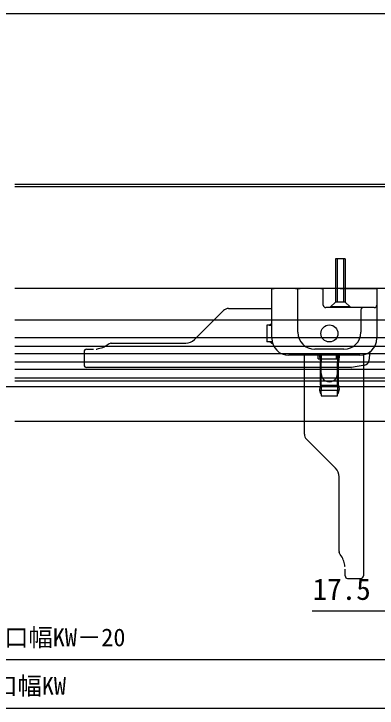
# Model space of a CAD drawing. Units: millimetres, scale not verified. Extents: x -525 to 525, y -783 to 779.
# Drawn here: x -5.9 to 143.7, y 66.7 to 353 of the extents above; entities that cross this region are included whole.
import ezdxf
from ezdxf.enums import TextEntityAlignment as Align

# ---------------------------------------------------------------- set-up
doc = ezdxf.new("R2010")
doc.units = ezdxf.units.MM
doc.header["$LTSCALE"] = 4
for name, color, linetype in [('0-4_YKK_12', 2, 'Continuous'), ('0-5_YKK_13', 4, 'Continuous'), ('0-7_YKK_D', 6, 'Continuous')]:
    doc.layers.add(name, color=color, linetype=linetype)
doc.styles.add('ＭＳ ゴシック', font='')
doc.styles.get('ＭＳ ゴシック').set_extended_font_data('MS Gothic')

msp = doc.modelspace()

# ---------------------------------------------------------------- linework, layer by layer
at = {"layer": '0-4_YKK_12'}
for p, q in [((166.5, 282.701), (-5.558, 282.702)), ((150.999, 226.702), (-5.558, 226.702)), ((167.5, 219.402), (-5.558, 219.402)), ((167.5, 215.802), (-5.558, 215.802)), ((167.5, 212.802), (-5.558, 212.802)), ((167.5, 209.302), (-5.558, 209.302)), ((167.5, 206.302), (-5.558, 206.302)), ((167.5, 202.702), (-5.558, 202.702)), ((-5.558, 201.702), (168, 201.702)), ((398.264, 199.202), (-361.64, 199.202))]:
    msp.add_line(p, q, dxfattribs=at)
at = {"layer": '0-5_YKK_13'}
for p, q in [((155.6, 281.702), (-5.558, 281.702)), ((130.5, 251.953), (126.5, 251.953)), ((126.5, 251.953), (126.5, 234.153)), ((127.2, 251.953), (127.2, 234.153)), ((129.8, 251.953), (129.8, 234.153)), ((130.5, 251.953), (130.5, 234.153)), ((155.6, 239.702), (-5.558, 239.702)), ((100.3, 239.702), (101.3, 239.702)), ((100.3, 219.202), (100.3, 239.702)), ((110, 239.702), (101.3, 239.702)), ((110, 239.702), (111, 239.702)), ((111, 239.702), (112, 239.702)), ((111, 221.702), (111, 239.702)), ((120.5, 239.702), (112, 239.702)), ((120.5, 239.702), (121.5, 239.702)), ((128.5, 239.702), (121.5, 239.702)), ((121.5, 232.902), (121.5, 239.702)), ((128.5, 239.702), (136.5, 239.702)), ((136.5, 239.702), (143.5, 239.702)), ((143.5, 239.702), (143.5, 219.202)), ((100.3, 231.502), (100.3, 232.902)), ((126.5, 234.153), (124.5, 232.153)), ((124.5, 232.153), (124.5, 231.953)), ((132.5, 232.153), (124.5, 232.153)), ((130.5, 234.153), (126.5, 234.153)), ((132.5, 232.153), (130.5, 234.153)), ((132.5, 232.153), (132.5, 231.953)), ((68.398, 218.667), (80.355, 230.623)), ((82.476, 231.502), (96.134, 231.502)), ((96.134, 231.502), (96.634, 231.502)), ((96.634, 231.502), (98.717, 231.502)), ((142.5, 231.902), (122.5, 231.902)), ((137, 230.902), (137, 221.702)), ((98.222, 224.602), (98.222, 217.802)), ((99.174, 224.602), (98.222, 224.602)), ((99.174, 224.602), (99.836, 224.984)), ((99.174, 224.602), (100.3, 224.602)), ((100.441, 217.802), (98.222, 217.802)), ((99.836, 217.42), (99.174, 217.802)), ((31.709, 215.99), (32.91, 216.785)), ((34.131, 217.202), (64.863, 217.202)), ((23, 213.702), (23, 208.202)), ((24, 214.702), (26.8, 214.702)), ((136.5, 212.202), (107.3, 212.202)), ((113.7, 179.678), (113.7, 212.202)), ((130, 214.702), (118, 214.702)), ((119.45, 210.702), (119.45, 212.202)), ((119.95, 212.202), (119.95, 211.552)), ((120.1, 212.202), (120.1, 210.702)), ((120.6, 212.202), (120.6, 211.552)), ((126.9, 210.702), (126.9, 212.202)), ((127.4, 212.202), (127.4, 211.552)), ((127.55, 212.202), (127.55, 210.702)), ((138, 212.365), (138, 121.202)), ((140.726, 213.622), (140.236, 209.898)), ((119.45, 210.702), (127.55, 210.702)), ((119.95, 211.552), (120.3, 209.552)), ((120.6, 211.552), (119.95, 211.552)), ((120.3, 209.552), (120.6, 209.552)), ((120.3, 199.852), (120.3, 209.552)), ((120.6, 211.552), (120.6, 209.552)), ((120.6, 199.852), (120.6, 209.552)), ((128.05, 211.552), (127.4, 211.552)), ((127.4, 199.852), (127.4, 209.552)), ((127.7, 199.852), (127.7, 209.552)), ((132.913, 207.202), (24, 207.202)), ((138.6, 208.19), (133.086, 207.217)), ((120.6, 201.702), (122.4, 201.702)), ((125.6, 201.702), (127.4, 201.702)), ((119.959, 197.852), (120.6, 197.852)), ((120.3, 199.852), (119.983, 198.038)), ((120.3, 199.852), (120.6, 199.852)), ((120.6, 199.852), (127.4, 199.852)), ((120.6, 199.852), (120.6, 197.852)), ((120.6, 197.852), (127.4, 197.852)), ((120.6, 196.376), (120.6, 197.852)), ((127.4, 199.852), (127.4, 197.852)), ((127.4, 199.852), (127.7, 199.852)), ((127.4, 197.852), (128.041, 197.852)), ((127.7, 199.852), (128.017, 198.038)), ((120.6, 196.376), (120.218, 197.038)), ((120.6, 196.376), (120.6, 195.424)), ((120.6, 195.424), (127.4, 195.424)), ((127.4, 195.424), (127.4, 196.376)), ((169, 184.858), (-5.558, 184.858)), ((126.536, 165.6), (114.579, 177.557)), ((128, 131.333), (128, 162.065)), ((129.212, 128.911), (128.417, 130.112)), ((130.5, 121.202), (130.5, 124.002)), ((131.5, 120.202), (137, 120.202))]:
    msp.add_line(p, q, dxfattribs=at)
for points in [[(93.009, 231.502), (94.509, 231.502), (100.3, 231.502)], [(27.91, 214.764), (27.96, 214.77), (28.178, 214.797), (28.511, 214.849), (28.963, 214.939), (29.527, 215.081)], [(32.91, 216.785), (33.361, 217.045), (33.869, 217.185)], [(128.05, 212.202), (128.05, 211.552), (127.7, 209.552)], [(127.4, 211.552), (127.4, 209.552), (127.7, 209.552)], [(127.782, 197.038), (127.4, 196.376), (127.4, 197.852)], [(128.417, 130.112), (128.157, 130.563), (128.017, 131.071)], [(130.438, 125.112), (130.433, 125.162), (130.405, 125.38), (130.353, 125.713), (130.263, 126.165), (130.121, 126.729)]]:
    msp.add_lwpolyline(points, dxfattribs=at)
msp.add_circle((124, 221.202), 3.5, dxfattribs=at)
for centre, radius, start, end in [((122.5, 232.902), 1, 180, 270), ((142.5, 232.902), 1, 270, 0), ((82.476, 228.502), 3, 90, 135), ((138, 230.902), 1, 90, 180), ((100.836, 223.252), 2, 105.54227, 120), ((118, 221.702), 7, 180, 270), ((130, 221.702), 7, 270, 0), ((64.863, 222.202), 5, 270, 315), ((107.3, 219.202), 7, 180, 270), ((136.5, 219.202), 7, 270, 0), ((26.8, 224.702), 10, 285.82654, 299.40038), ((34.131, 215.202), 2, 90, 97.55276), ((100.836, 219.152), 2, 239.99996, 264.66674), ((24, 213.702), 1, 90, 180), ((138.253, 210.159), 2, 280, 352.5), ((24, 208.202), 1, 180, 270), ((132.913, 208.202), 1, 270, 280), ((124, 204.702), 3.4, 180.00003, 241.92748), ((124, 204.702), 3.4, 298.07252, 359.99997), ((124, 204.702), 3.4, 241.92751, 298.07249), ((121.995, 197.685), 2.043, 170.0526, 175.31118), ((121.95, 198.038), 2, 185.33326, 210.00004), ((126.05, 198.038), 2, 329.99996, 354.66674), ((126.005, 197.685), 2.043, 4.68882, 9.9474), ((116.7, 179.678), 3, 180, 225), ((123, 162.065), 5, 0, 45), ((130, 131.333), 2, 180, 187.55276), ((120.5, 124.002), 10, 15.82654, 29.40038), ((131.5, 121.202), 1, 180, 270), ((137, 121.202), 1, 270, 0)]:
    msp.add_arc(centre, radius, start, end, dxfattribs=at)
at = {"layer": '0-7_YKK_D'}
for p, q in [((151.5, 353.001), (-162.5, 353.001)), ((-200.5, 86.698), (182.5, 86.698)), ((-210.5, 66.698), (192.5, 66.698))]:
    msp.add_line(p, q, dxfattribs=at)
msp.add_lwpolyline([(168, 106.698), (150.5, 106.698), (116.95, 106.698)], dxfattribs=at)

# ---------------------------------------------------------------- texts
at = {"layer": '0-7_YKK_D', "style": 'ＭＳ ゴシック'}
for s, height, p in [('17.5', 8.798, (117.109, 108.698)), ('新設ドア枠W＝既設ドア枠開口幅KW－20', 7.331, (-134.909, 90.005)), ('既設ドア枠開口幅KW', 7.331, (-74.426, 70.005))]:
    msp.add_text(s, height=height, dxfattribs=at).set_placement(p, align=Align.BOTTOM_LEFT)

doc.saveas('drawing.dxf')
